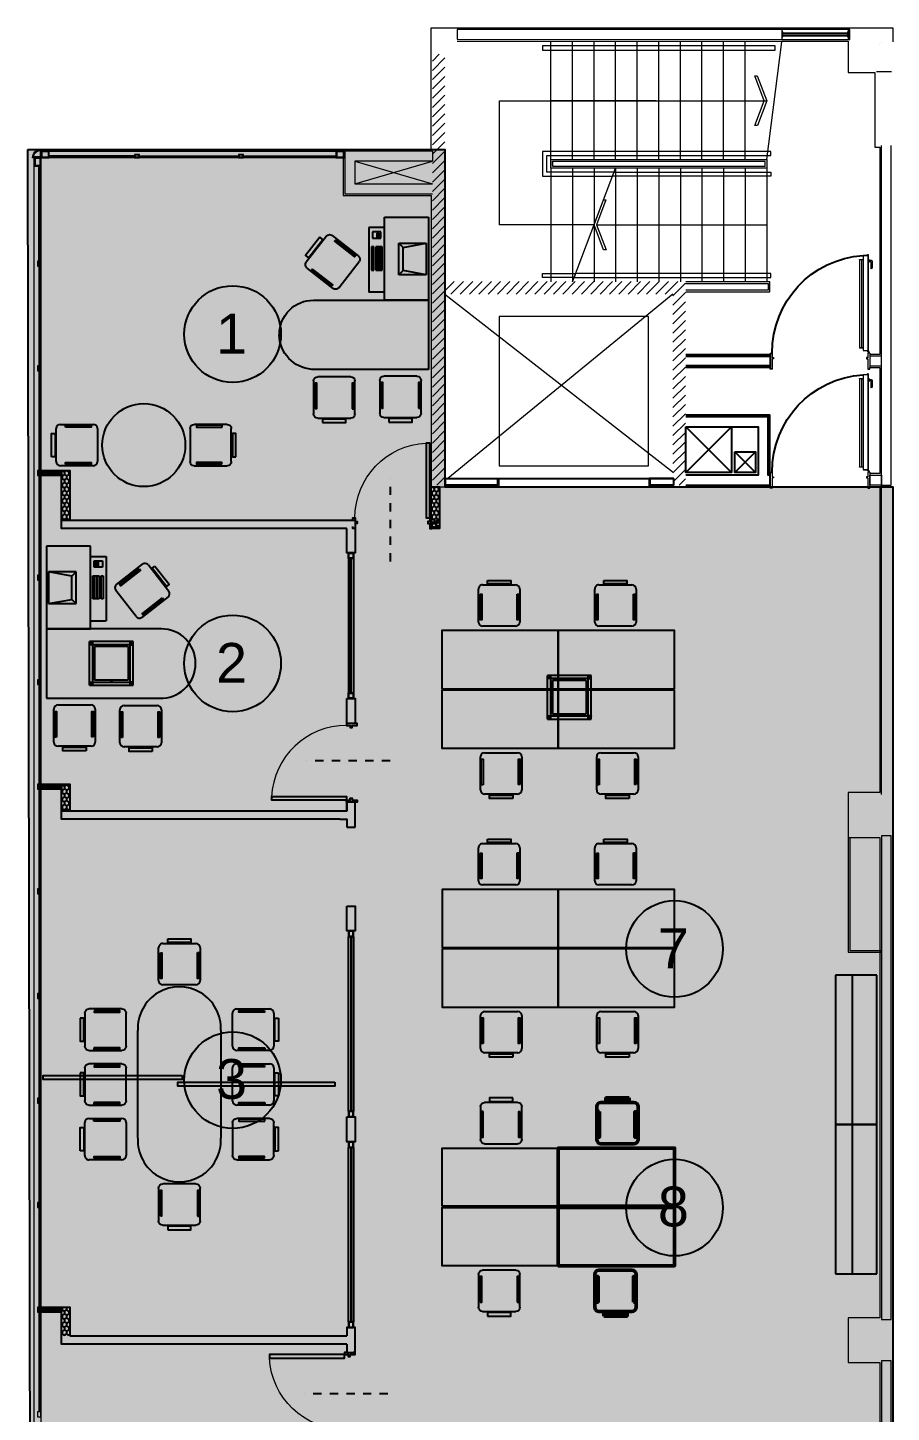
# Model space of a CAD drawing. Header units: millimetres. Extents: x 14 to 290, y 66 to 213.
# Drawn here: x 170.68 to 181.08, y 192.63 to 209.31 of the extents above; entities that cross this region are included whole.
import ezdxf

# ---------------------------------------------------------------- set-up
doc = ezdxf.new("R2010")
doc.units = ezdxf.units.MM
doc.linetypes.add('PIR13A-P-XREF-01-Apoyo$0$DASHDOT2', pattern=[12.7, 6.35, -3.175, 0, -3.175])
doc.layers.add('CARPINTERIA', color=252, linetype='Continuous')
doc.layers.add('IRI-OCASA-Layout R 9$0$OCA_Mobiliario', color=252, linetype='Continuous')
for name, color, linetype, lineweight in [('Durlock', 252, 'Continuous', 50), ('OCASA_TODAS_r08$0$CARP-BARRIDO', 252, 'Continuous', 15), ('OCASA_TODAS_r08$0$CARP-HERRAJES', 252, 'Continuous', 15), ('OCASA_TODAS_r08$0$CARP-HOJA', 252, 'Continuous', 20), ('OCASA_TODAS_r08$0$CARP-MARCO', 252, 'Continuous', 20), ('OCASA_TODAS_r08$0$CARPINTERIA', 252, 'Continuous', 15), ('OCASA_TODAS_r08$0$ESCALERA', 252, 'Continuous', 20), ('OCASA_TODAS_r08$0$HACH MURO', 252, 'Continuous', 15), ('OCASA_TODAS_r08$0$MURO BLOQUE CEMENTO 18', 252, 'Continuous', 20), ('OCASA_TODAS_r08$0$MURO CERAMICO DE 12', 252, 'Continuous', 20), ('OCASA_TODAS_r08$0$MURO CERAMICO DE 8', 252, 'Continuous', 20), ('OCASA_TODAS_r08$0$MURO LADRILLO COMUN', 252, 'Continuous', 20), ('OCASA_TODAS_r08$0$PASES ASCENSORES', 252, 'Continuous', 15), ('OCASA_TODAS_r08$0$REVOQUES', 251, 'Continuous', 15), ('OCASA_TODAS_r08$0$VENTANAS', 251, 'Continuous', 15), ('PIR13A-P-XREF-01-Apoyo$0$10-EJES-CARP', 251, 'PIR13A-P-XREF-01-Apoyo$0$DASHDOT2', 25), ('PIR13A-P-XREF-01-Apoyo$0$20-CARPINTERIAS BATIENTE', 251, 'Continuous', 9)]:
    doc.layers.add(name, color=color, linetype=linetype, lineweight=lineweight)
doc.styles.add('IRI-OCASA-Layout R 9$0$Standard', font='arial.ttf')

# ---------------------------------------------------------------- blocks, each defined once
blk = doc.blocks.new('OCASA_TODAS_r08$0$fach planta 1 diaz velez')
at = {"layer": 'OCASA_TODAS_r08$0$CARPINTERIA', "ltscale": 5}
for p, q in [((-105.413239, -827.999644, 0.002111), (-106.440619, -827.999644, 0.002111)), ((-105.413239, -828.002144, 0.002111), (-106.440619, -828.002144, 0.002111)), ((-105.413239, -828.004644, 0.002111), (-106.440619, -828.004644, 0.002111)), ((-105.413239, -828.007144, 0.002111), (-106.440619, -828.007144, 0.002111)), ((-105.413239, -828.009644, 0.002111), (-106.440619, -828.009644, 0.002111)), ((-105.353239, -827.999644, 0.002111), (-104.161973, -827.999644, 0.002111)), ((-105.353239, -828.002144, 0.002111), (-104.161973, -828.002144, 0.002111)), ((-105.353239, -828.004644, 0.002111), (-104.161973, -828.004644, 0.002111)), ((-105.353239, -828.007144, 0.002111), (-104.161973, -828.007144, 0.002111)), ((-105.353239, -828.009644, 0.002111), (-104.161973, -828.009644, 0.002111)), ((-104.101973, -827.999644, 0.002111), (-102.987885, -827.999644, 0.002949)), ((-104.101973, -828.002144, 0.002111), (-102.987885, -828.002144, 0.002949)), ((-104.101973, -828.004644, 0.002111), (-102.987885, -828.004644, 0.002949)), ((-104.101973, -828.007144, 0.002111), (-102.987885, -828.007144, 0.002949)), ((-104.101973, -828.009644, 0.002111), (-102.987885, -828.009644, 0.002949))]:
    blk.add_line(p, q, dxfattribs=at)
for points, elevation in [([(-106.540603, -827.943271), (-102.888028, -827.943271), (-102.888028, -828.023271), (-106.540619, -828.023271)], 0.002111), ([(-106.540619, -827.943271), (-106.540619, -828.023271), (-106.440619, -828.023271), (-106.440619, -827.943271)], 0.000846), ([(-106.530619, -827.953271), (-106.530619, -828.013271), (-106.450619, -828.013271), (-106.450619, -827.953271)], 0.000846), ([(-105.353239, -827.983271), (-105.413239, -827.983271), (-105.413239, -828.023271), (-105.353239, -828.023271)], 0.002111), ([(-105.363239, -827.993271), (-105.403239, -827.993271), (-105.403239, -828.013271), (-105.363239, -828.013271)], 0.002111), ([(-104.101973, -827.983271), (-104.161973, -827.983271), (-104.161973, -828.023271), (-104.101973, -828.023271)], 0.002111), ([(-104.111973, -827.993271), (-104.151973, -827.993271), (-104.151973, -828.013271), (-104.111973, -828.013271)], 0.002111), ([(-102.988028, -827.943271), (-102.988028, -828.023271), (-102.888028, -828.023271), (-102.888028, -827.943271)], 0.000017), ([(-102.978028, -827.953271), (-102.978028, -828.013271), (-102.898028, -828.013271), (-102.898028, -827.953271)], 0.000017)]:
    blk.add_lwpolyline(points, close=True, dxfattribs=dict(at, elevation=elevation))
blk = doc.blocks.new('OCASA_TODAS_r08$0$car facha iriarte planta 1')
at = {"layer": 'OCASA_TODAS_r08$0$CARPINTERIA', "ltscale": 5}
for p, q in [((-106.56423, -829.270296, -1.171307), (-106.56423, -828.123271, -1.171307)), ((-106.56173, -829.270296, -1.171307), (-106.56173, -828.123271, -1.171307)), ((-106.55923, -829.270296, -1.171307), (-106.55923, -828.123271, -1.171307)), ((-106.55673, -829.270296, -1.171307), (-106.55673, -828.123271, -1.171307)), ((-106.55423, -829.270296, -1.171307), (-106.55423, -828.123271, -1.171307)), ((-106.56423, -829.330296, -1.171307), (-106.56423, -830.530496, -1.171307)), ((-106.56173, -829.330296, -1.171307), (-106.56173, -830.530496, -1.171307)), ((-106.55923, -829.330296, -1.171307), (-106.55923, -830.530496, -1.171307)), ((-106.55673, -829.330296, -1.171307), (-106.55673, -830.530496, -1.171307)), ((-106.55423, -829.330296, -1.171307), (-106.55423, -830.530496, -1.171307)), ((-106.56423, -830.590496, -1.171307), (-106.56423, -831.790696, -1.171307)), ((-106.56173, -830.590496, -1.171307), (-106.56173, -831.790696, -1.171307)), ((-106.55923, -830.590496, -1.171307), (-106.55923, -831.790696, -1.171307)), ((-106.55673, -830.590496, -1.171307), (-106.55673, -831.790696, -1.171307)), ((-106.55423, -830.590496, -1.171307), (-106.55423, -831.790696, -1.171307)), ((-106.56423, -831.850696, -1.198231), (-106.56423, -833.050896, -1.198231)), ((-106.56173, -831.850696, -1.198231), (-106.56173, -833.050896, -1.198231)), ((-106.55923, -831.850696, -1.198231), (-106.55923, -833.050896, -1.198231)), ((-106.55673, -831.850696, -1.198231), (-106.55673, -833.050896, -1.198231)), ((-106.55423, -831.850696, -1.198231), (-106.55423, -833.050896, -1.198231)), ((-106.56423, -833.110896, -1.198231), (-106.56423, -834.311096, -1.198231)), ((-106.56173, -833.110896, -1.198231), (-106.56173, -834.311096, -1.198231)), ((-106.55923, -833.110896, -1.198231), (-106.55923, -834.311096, -1.198231)), ((-106.55673, -833.110896, -1.198231), (-106.55673, -834.311096, -1.198231)), ((-106.55423, -833.110896, -1.198231), (-106.55423, -834.311096, -1.198231)), ((-106.56423, -834.371096, -1.171307), (-106.56423, -835.571296, -1.171307)), ((-106.56173, -834.371096, -1.171307), (-106.56173, -835.571296, -1.171307)), ((-106.55923, -834.371096, -1.171307), (-106.55923, -835.571296, -1.171307)), ((-106.55673, -834.371096, -1.171307), (-106.55673, -835.571296, -1.171307)), ((-106.55423, -834.371096, -1.171307), (-106.55423, -835.571296, -1.171307)), ((-106.56423, -835.631296, -1.171307), (-106.56423, -836.831496, -1.171307)), ((-106.56173, -835.631296, -1.171307), (-106.56173, -836.831496, -1.171307)), ((-106.55923, -835.631296, -1.171307), (-106.55923, -836.831496, -1.171307)), ((-106.55673, -835.631296, -1.171307), (-106.55673, -836.831496, -1.171307)), ((-106.55423, -835.631296, -1.171307), (-106.55423, -836.831496, -1.171307)), ((-106.56423, -836.891496, -1.171307), (-106.56423, -838.091696, -1.171307)), ((-106.56173, -836.891496, -1.171307), (-106.56173, -838.091696, -1.171307)), ((-106.55923, -836.891496, -1.171307), (-106.55923, -838.091696, -1.171307)), ((-106.55673, -836.891496, -1.171307), (-106.55673, -838.091696, -1.171307)), ((-106.55423, -836.891496, -1.171307), (-106.55423, -838.091696, -1.171307)), ((-106.56423, -838.151696, -1.171307), (-106.56423, -839.351896, -1.171307)), ((-106.56173, -838.151696, -1.171307), (-106.56173, -839.351896, -1.171307)), ((-106.55923, -838.151696, -1.171307), (-106.55923, -839.351896, -1.171307)), ((-106.55673, -838.151696, -1.171307), (-106.55673, -839.351896, -1.171307)), ((-106.55423, -838.151696, -1.171307), (-106.55423, -839.351896, -1.171307)), ((-106.56423, -839.411896, -1.198231), (-106.56423, -840.612096, -1.198231)), ((-106.56173, -839.411896, -1.198231), (-106.56173, -840.612096, -1.198231)), ((-106.55923, -839.411896, -1.198231), (-106.55923, -840.612096, -1.198231)), ((-106.55673, -839.411896, -1.198231), (-106.55673, -840.612096, -1.198231)), ((-106.55423, -839.411896, -1.198231), (-106.55423, -840.612096, -1.198231)), ((-106.56423, -840.672096, -1.198231), (-106.56423, -841.872296, -1.198231)), ((-106.56173, -840.672096, -1.198231), (-106.56173, -841.872296, -1.198231)), ((-106.55923, -840.672096, -1.198231), (-106.55923, -841.872296, -1.198231)), ((-106.55673, -840.672096, -1.198231), (-106.55673, -841.872296, -1.198231)), ((-106.55423, -840.672096, -1.198231), (-106.55423, -841.872296, -1.198231)), ((-106.56423, -841.932296, -1.198231), (-106.56423, -843.132496, -1.198231)), ((-106.56173, -841.932296, -1.198231), (-106.56173, -843.132496, -1.198231)), ((-106.55923, -841.932296, -1.198231), (-106.55923, -843.132496, -1.198231)), ((-106.55673, -841.932296, -1.198231), (-106.55673, -843.132496, -1.198231)), ((-106.55423, -841.932296, -1.198231), (-106.55423, -843.132496, -1.198231))]:
    blk.add_line(p, q, dxfattribs=at)
at = {"layer": 'OCASA_TODAS_r08$0$CARPINTERIA', "ltscale": 5, "elevation": 0.002111}
for points in [[(-106.540603, -828.023271), (-106.640603, -828.023271), (-106.640603, -828.023271, -0.414214), (-106.540603, -827.923271), (-106.540603, -827.923271)], [(-106.550603, -828.013271), (-106.630046, -828.013271, -0.350397), (-106.550603, -827.933828)]]:
    blk.add_lwpolyline(points, format="xyb", close=True, dxfattribs=at)
at = {"layer": 'OCASA_TODAS_r08$0$CARPINTERIA', "ltscale": 5}
for points, elevation in [([(-106.620619, -828.123271), (-106.540619, -828.123271), (-106.540619, -828.023271), (-106.620619, -828.023271)], 0.000846), ([(-106.540619, -888.449626), (-106.620619, -888.449626), (-106.620619, -828.023271), (-106.540619, -828.023271)], 0.000029), ([(-106.610619, -828.113271), (-106.550619, -828.113271), (-106.550619, -828.033271), (-106.610619, -828.033271)], 0.000846), ([(-106.580603, -829.270296), (-106.580603, -829.330296), (-106.540603, -829.330296), (-106.540603, -829.270296)], -1.171307), ([(-106.570603, -829.280296), (-106.570603, -829.320296), (-106.550603, -829.320296), (-106.550603, -829.280296)], -1.171307), ([(-106.580603, -830.530496), (-106.580603, -830.590496), (-106.540603, -830.590496), (-106.540603, -830.530496)], -2.344725), ([(-106.570603, -830.540496), (-106.570603, -830.580496), (-106.550603, -830.580496), (-106.550603, -830.540496)], -2.344725), ([(-106.580603, -831.790696), (-106.580603, -831.850696), (-106.540603, -831.850696), (-106.540603, -831.790696)], -2.344725), ([(-106.570603, -831.800696), (-106.570603, -831.840696), (-106.550603, -831.840696), (-106.550603, -831.800696)], -2.344725), ([(-106.580603, -833.050896), (-106.580603, -833.110896), (-106.540603, -833.110896), (-106.540603, -833.050896)], -2.371649), ([(-106.570603, -833.060896), (-106.570603, -833.100896), (-106.550603, -833.100896), (-106.550603, -833.060896)], -2.371649), ([(-106.580603, -834.311096), (-106.580603, -834.371096), (-106.540603, -834.371096), (-106.540603, -834.311096)], -2.371649), ([(-106.570603, -834.321096), (-106.570603, -834.361096), (-106.550603, -834.361096), (-106.550603, -834.321096)], -2.371649), ([(-106.580603, -835.571296), (-106.580603, -835.631296), (-106.540603, -835.631296), (-106.540603, -835.571296)], -2.344725), ([(-106.570603, -835.581296), (-106.570603, -835.621296), (-106.550603, -835.621296), (-106.550603, -835.581296)], -2.344725), ([(-106.580603, -836.831496), (-106.580603, -836.891496), (-106.540603, -836.891496), (-106.540603, -836.831496)], -2.344725), ([(-106.570603, -836.841496), (-106.570603, -836.881496), (-106.550603, -836.881496), (-106.550603, -836.841496)], -2.344725), ([(-106.580603, -838.091696), (-106.580603, -838.151696), (-106.540603, -838.151696), (-106.540603, -838.091696)], -2.344725), ([(-106.570603, -838.101696), (-106.570603, -838.141696), (-106.550603, -838.141696), (-106.550603, -838.101696)], -2.344725), ([(-106.580603, -839.351896), (-106.580603, -839.411896), (-106.540603, -839.411896), (-106.540603, -839.351896)], -2.344725), ([(-106.570603, -839.361896), (-106.570603, -839.401896), (-106.550603, -839.401896), (-106.550603, -839.361896)], -2.344725), ([(-106.580603, -840.612096), (-106.580603, -840.672096), (-106.540603, -840.672096), (-106.540603, -840.612096)], -2.371649), ([(-106.570603, -840.622096), (-106.570603, -840.662096), (-106.550603, -840.662096), (-106.550603, -840.622096)], -2.371649), ([(-106.580603, -841.872296), (-106.580603, -841.932296), (-106.540603, -841.932296), (-106.540603, -841.872296)], -2.371649), ([(-106.570603, -841.882296), (-106.570603, -841.922296), (-106.550603, -841.922296), (-106.550603, -841.882296)], -2.371649), ([(-106.580603, -843.132496), (-106.580603, -843.192496), (-106.540603, -843.192496), (-106.540603, -843.132496)], -2.371649)]:
    blk.add_lwpolyline(points, close=True, dxfattribs=dict(at, elevation=elevation))
blk = doc.blocks.new('OCASA_TODAS_r08$0$SE 16')
at = {"layer": 'OCASA_TODAS_r08$0$CARP-BARRIDO', "lineweight": -3}
blk.add_arc((-36.41539, -19.636195), 1.16501, 179.476971, 266.48031, dxfattribs=at)
at = {"layer": 'OCASA_TODAS_r08$0$CARP-HERRAJES'}
for p, q in [((-36.486912, -19.685538), (-36.527067, -19.685538)), ((-36.527067, -19.690098), (-36.486912, -19.690098)), ((-36.525375, -19.690098), (-36.525375, -20.748793)), ((-36.505688, -20.748793), (-36.505688, -19.690098)), ((-36.391912, -20.723073), (-36.391912, -20.643073)), ((-36.388912, -20.640073), (-36.387912, -20.640073)), ((-36.377912, -20.732073), (-36.377912, -20.650073)), ((-36.486912, -20.748793), (-36.527067, -20.748793)), ((-36.527067, -20.753354), (-36.486912, -20.753354)), ((-36.417912, -20.717998), (-36.426912, -20.717998)), ((-36.426912, -20.752998), (-36.417912, -20.752998)), ((-36.414912, -20.749998), (-36.414912, -20.720998)), ((-36.414912, -20.728073), (-36.396912, -20.728073)), ((-36.414912, -20.742073), (-36.387912, -20.742073))]:
    blk.add_line(p, q, dxfattribs=at)
for centre, radius, start, end in [((-36.527067, -19.687818), 0.00228, 90, 270), ((-36.388912, -20.643073), 0.003, 90, 180), ((-36.387912, -20.650073), 0.01, 0, 90), ((-36.527067, -20.751073), 0.00228, 90, 270), ((-36.417912, -20.720998), 0.003, 0, 90), ((-36.417912, -20.749998), 0.003, 270, 0), ((-36.396912, -20.723073), 0.005, 270, 0), ((-36.387912, -20.732073), 0.01, 270, 0)]:
    blk.add_arc(centre, radius, start, end, dxfattribs=at)
at = {"layer": 'OCASA_TODAS_r08$0$CARP-HOJA'}
for p, q in [((-36.486912, -20.799008), (-36.486912, -19.654008)), ((-36.486912, -19.654008), (-36.431912, -19.654008)), ((-36.485712, -19.812314), (-36.485712, -19.655208)), ((-36.485712, -19.655208), (-36.430712, -19.655208)), ((-36.431912, -19.654008), (-36.431912, -19.641508)), ((-36.430712, -19.641508), (-36.430712, -19.655208)), ((-36.428112, -19.797314), (-36.428112, -19.641508)), ((-36.426912, -20.811508), (-36.426912, -19.641508)), ((-36.485712, -20.797808), (-36.485712, -19.812314)), ((-36.428112, -20.811508), (-36.428112, -19.797314)), ((-36.431912, -20.799008), (-36.486912, -20.799008)), ((-36.430712, -20.797808), (-36.485712, -20.797808)), ((-36.431912, -20.799008), (-36.431912, -20.811508)), ((-36.430712, -20.797808), (-36.430712, -20.811508))]:
    blk.add_line(p, q, dxfattribs=at)
for centre, radius, start, end in [((-36.429412, -19.641508), 0.0025, 0, 180), ((-36.429412, -19.641508), 0.0013, 0, 180), ((-36.429412, -20.811508), 0.0025, 180, 0), ((-36.429412, -20.811508), 0.0013, 180, 0)]:
    blk.add_arc(centre, radius, start, end, dxfattribs=at)
at = {"layer": 'OCASA_TODAS_r08$0$CARP-MARCO'}
for p, q in [((-37.580351, -19.43236), (-37.605351, -19.43236)), ((-37.605351, -19.43236), (-37.605351, -19.44736)), ((-37.605351, -19.43236), (-37.605351, -19.44896)), ((-37.603751, -19.44896), (-37.605351, -19.44896)), ((-37.581951, -19.43396), (-37.603751, -19.43396)), ((-37.603751, -19.43396), (-37.603751, -19.44736)), ((-37.603751, -19.43396), (-37.603751, -19.44896)), ((-37.581951, -19.55716), (-37.581951, -19.43396)), ((-37.580351, -19.55556), (-37.580351, -19.43236)), ((-36.430351, -19.55556), (-36.430351, -19.43236)), ((-36.430351, -19.43236), (-36.405351, -19.43236)), ((-36.428751, -19.55716), (-36.428751, -19.43396)), ((-36.428751, -19.43396), (-36.406951, -19.43396)), ((-36.406951, -19.43396), (-36.406951, -19.44736)), ((-36.406951, -19.43396), (-36.406951, -19.44896)), ((-36.406951, -19.44896), (-36.405351, -19.44896)), ((-36.405351, -19.43236), (-36.405351, -19.44736)), ((-36.405351, -19.43236), (-36.405351, -19.44896)), ((-37.605351, -19.62556), (-37.605351, -19.60896)), ((-37.603751, -19.60896), (-37.605351, -19.60896)), ((-37.605351, -19.62556), (-37.605351, -19.61056)), ((-37.605351, -19.62556), (-37.580351, -19.62556)), ((-37.603751, -19.62396), (-37.603751, -19.60896)), ((-37.603751, -19.62396), (-37.603751, -19.61056)), ((-37.603751, -19.62396), (-37.581951, -19.62396)), ((-37.566951, -19.55716), (-37.581951, -19.55716)), ((-37.581951, -19.62396), (-37.581951, -19.56896)), ((-37.581951, -19.56896), (-37.566951, -19.56896)), ((-37.565351, -19.55556), (-37.580351, -19.55556)), ((-37.580351, -19.62556), (-37.580351, -19.57056)), ((-37.580351, -19.57056), (-37.565351, -19.57056)), ((-37.566951, -19.56896), (-37.566951, -19.55716)), ((-37.565351, -19.57056), (-37.565351, -19.55556)), ((-36.445351, -19.57056), (-36.445351, -19.55556)), ((-36.445351, -19.55556), (-36.430351, -19.55556)), ((-36.430351, -19.57056), (-36.445351, -19.57056)), ((-36.443751, -19.56896), (-36.443751, -19.55716)), ((-36.443751, -19.55716), (-36.428751, -19.55716)), ((-36.428751, -19.56896), (-36.443751, -19.56896)), ((-36.430351, -19.62556), (-36.430351, -19.57056)), ((-36.405351, -19.62556), (-36.430351, -19.62556)), ((-36.428751, -19.62396), (-36.428751, -19.56896)), ((-36.406951, -19.62396), (-36.428751, -19.62396)), ((-36.417071, -19.643831), (-36.426912, -19.652463)), ((-36.420656, -19.644065), (-36.426912, -19.649632)), ((-36.415351, -19.632235), (-36.415351, -19.62556)), ((-36.415351, -19.633663), (-36.415351, -19.62556)), ((-36.413351, -19.637069), (-36.413351, -19.62556)), ((-36.406951, -19.62396), (-36.406951, -19.60896)), ((-36.406951, -19.60896), (-36.405351, -19.60896)), ((-36.406951, -19.62396), (-36.406951, -19.61056)), ((-36.405351, -19.62556), (-36.405351, -19.60896)), ((-36.405351, -19.62556), (-36.405351, -19.61056))]:
    blk.add_line(p, q, dxfattribs=at)
blk.add_circle((-36.419237, -19.638235), 0.006, dxfattribs=at)
blk = doc.blocks.new('IRI-OCASA-Layout R 9$1$OCA_SILLA')
at = {"linetype": 'Continuous'}
for p, q in [((0.0549, 0.05), (0.0549, 0.4483)), ((0.1049, 0.4983), (0.5023, 0.4983)), ((0.5523, 0.4483), (0.5523, 0.05)), ((0.5023, 0), (0.1049, 0))]:
    blk.add_line(p, q, dxfattribs=at)
for points in [[(0, 0.1087), (0, 0.3889), (0.0427, 0.3889), (0.0427, 0.1087)], [(0.1654, 0.4663), (0.1654, 0.4876), (0.4749, 0.4876), (0.4749, 0.4663)], [(0.1681, 0.0207), (0.1681, 0.0394), (0.4749, 0.0394), (0.4749, 0.0207)]]:
    blk.add_lwpolyline(points, close=True, dxfattribs=at)
for centre, start, end in [((0.1049, 0.4483), 90, 180), ((0.5023, 0.4483), 0, 90), ((0.1049, 0.05), 180, 270), ((0.5023, 0.05), 270, 0)]:
    blk.add_arc(centre, 0.05, start, end, dxfattribs=at)
blk = doc.blocks.new('IRI-OCASA-Layout R 9$0$OCA_mesa reunion')
for p, q in [((338.734055, 231.62692), (338.734055, 232.92692)), ((339.734055, 232.92692), (339.734055, 231.62692))]:
    blk.add_line(p, q)
for centre, start, end in [((339.234055, 232.951313), 357.206915, 182.793085), ((339.234055, 231.602526), 177.206915, 2.793085)]:
    blk.add_arc(centre, 0.500595, start, end)
at = {"xscale": -1}
for p, rotation in [((339.483205, 234.02922), 90), ((338.040849, 233.185229), 180)]:
    blk.add_blockref('IRI-OCASA-Layout R 9$1$OCA_SILLA', p, dxfattribs=dict(at, rotation=rotation))
for p, rotation in [((340.42726, 233.185229), 180), ((339.483205, 230.52462), 90)]:
    blk.add_blockref('IRI-OCASA-Layout R 9$1$OCA_SILLA', p, dxfattribs=dict(rotation=rotation))
for p in [(338.040849, 232.02777), (338.040849, 231.368611)]:
    blk.add_blockref('IRI-OCASA-Layout R 9$1$OCA_SILLA', p)
for p in [(340.42726, 232.02777), (340.42726, 231.368611)]:
    blk.add_blockref('IRI-OCASA-Layout R 9$1$OCA_SILLA', p, dxfattribs=at)
blk = doc.blocks.new('IRI-OCASA-Layout R 9$0$OCA_biblioteca')
for p, q in [((0.5, 1.8), (0, 1.8)), ((0, 1.8), (0, 0)), ((0.2, 1.8), (0.2, 0)), ((0.5, 0), (0.5, 1.8)), ((0, 0), (0.5, 0))]:
    blk.add_line(p, q)
blk = doc.blocks.new('IRI-OCASA-Layout R 9$0$OCA_puesto gerente')
at = {"color": 253}
for p, q in [((0, 2.4735), (0, 1.4745)), ((0.5292, 2.4735), (0, 2.4735)), ((0.5292, 1.4745), (0.5292, 2.4735)), ((0.5292, 2.34927), (0.719485, 2.34927)), ((0.719485, 2.34927), (0.719485, 1.572094)), ((0.572581, 2.220396), (0.572581, 2.296596)), ((0.572581, 2.296596), (0.674181, 2.296596)), ((0.674181, 2.220396), (0.572581, 2.220396)), ((0.597981, 2.233096), (0.597981, 2.283896)), ((0.597981, 2.283896), (0.623381, 2.283896)), ((0.597981, 2.258496), (0.623381, 2.258496)), ((0.623381, 2.233096), (0.597981, 2.233096)), ((0.623381, 2.283896), (0.623381, 2.233096)), ((0.674181, 2.296596), (0.674181, 2.220396)), ((0.843753, 2.009432), (1.156759, 2.254286)), ((1.226948, 2.245711), (1.472357, 1.931996)), ((0.026144, 2.161848), (0.026144, 1.780848)), ((0.305545, 2.111048), (0.026144, 2.161848)), ((0.356345, 2.161848), (0.026144, 2.161848)), ((0.356345, 2.161848), (0.305545, 2.111048)), ((0.305545, 1.831648), (0.305545, 2.111048)), ((0.356345, 1.780848), (0.356345, 2.161848)), ((0.55734, 2.116405), (0.63354, 2.116405)), ((0.55734, 1.837005), (0.55734, 2.116405)), ((0.58274, 1.837005), (0.58274, 2.116405)), ((0.60814, 2.116405), (0.60814, 1.837005)), ((0.63354, 2.116405), (0.63354, 1.837005)), ((0.65894, 2.116405), (0.68434, 2.116405)), ((0.65894, 1.837005), (0.65894, 2.116405)), ((0.68434, 2.116405), (0.68434, 1.837005)), ((0.63354, 1.837005), (0.55734, 1.837005)), ((0.68434, 1.837005), (0.65894, 1.837005)), ((1.080587, 1.625528), (0.835178, 1.939243)), ((1.463782, 1.861807), (1.150775, 1.616953)), ((0.026144, 1.780848), (0.305545, 1.831648)), ((0.026144, 1.780848), (0.356345, 1.780848)), ((0.305545, 1.831648), (0.356345, 1.780848)), ((0.5292, 1.572094), (0.719485, 1.572094)), ((0, 1.4745), (0.5292, 1.4745)), ((1.3836, 1.4745), (0, 1.4745)), ((0, 1.4745), (0, 0.6411)), ((1.7952, 1.059702), (1.7952, 1.063102)), ((0, 0.6411), (1.404391, 0.6411)), ((0.08873, 0.111689), (0.08873, 0.509089)), ((0.13873, 0.559089), (0.53703, 0.559089)), ((0.58703, 0.509089), (0.58703, 0.111689)), ((0.884856, 0.1049), (0.884856, 0.5023)), ((0.934856, 0.5523), (1.333156, 0.5523)), ((1.383156, 0.5023), (1.383156, 0.1049)), ((0.53703, 0.061689), (0.13873, 0.061689)), ((1.333156, 0.0549), (0.934856, 0.0549))]:
    blk.add_line(p, q, dxfattribs=at)
for points in [[(1.119735, 2.199042), (1.131257, 2.184313), (0.88961, 1.995281), (0.878088, 2.01001)], [(1.306357, 2.233303), (1.478999, 2.012608), (1.445367, 1.986298), (1.272725, 2.206994)], [(1.396414, 1.849735), (1.409537, 1.832958), (1.165764, 1.642263), (1.15264, 1.659039)], [(0.12073, 0.172189), (0.09943, 0.172189), (0.09943, 0.481689), (0.12073, 0.481689)], [(0.56633, 0.174889), (0.54763, 0.174889), (0.54763, 0.481689), (0.56633, 0.481689)], [(0.916856, 0.1654), (0.895556, 0.1654), (0.895556, 0.4749), (0.916856, 0.4749)], [(1.362456, 0.1681), (1.343756, 0.1681), (1.343756, 0.4749), (1.362456, 0.4749)], [(0.47833, 0.006789), (0.19813, 0.006789), (0.19813, 0.049489), (0.47833, 0.049489)], [(1.274456, 0), (0.994256, 0), (0.994256, 0.0427), (1.274456, 0.0427)]]:
    blk.add_lwpolyline(points, close=True, dxfattribs=at)
for centre, radius, start, end in [((1.187566, 2.214904), 0.05, 38.034833, 128.034833), ((0.87456, 1.97005), 0.05, 128.034833, 218.034833), ((1.432975, 1.901189), 0.05, 308.034833, 38.034833), ((1.119968, 1.656335), 0.05, 218.034833, 308.034833), ((1.386346, 1.065648), 0.408861, 359.643216, 90.384836), ((1.374057, 1.062211), 0.422202, 274.120115, 359.595756), ((0.13873, 0.509089), 0.05, 90, 180), ((0.53703, 0.509089), 0.05, 0, 90), ((0.934856, 0.5023), 0.05, 90, 180), ((1.333156, 0.5023), 0.05, 0, 90), ((0.13873, 0.111689), 0.05, 180, 270), ((0.53703, 0.111689), 0.05, 270, 0), ((0.934856, 0.1049), 0.05, 180, 270), ((1.333156, 0.1049), 0.05, 270, 0)]:
    blk.add_arc(centre, radius, start, end, dxfattribs=at)
blk = doc.blocks.new('IRI-OCASA-Layout R 9$0$OCA_SILLA')
at = {"linetype": 'Continuous'}
for p, q in [((0.0549, 0.05), (0.0549, 0.4483)), ((0.1049, 0.4983), (0.5023, 0.4983)), ((0.5523, 0.4483), (0.5523, 0.05)), ((0.5023, 0), (0.1049, 0))]:
    blk.add_line(p, q, dxfattribs=at)
for points in [[(0, 0.1087), (0, 0.3889), (0.0427, 0.3889), (0.0427, 0.1087)], [(0.1654, 0.4663), (0.1654, 0.4876), (0.4749, 0.4876), (0.4749, 0.4663)], [(0.1681, 0.0207), (0.1681, 0.0394), (0.4749, 0.0394), (0.4749, 0.0207)]]:
    blk.add_lwpolyline(points, close=True, dxfattribs=at)
for centre, start, end in [((0.1049, 0.4483), 90, 180), ((0.5023, 0.4483), 0, 90), ((0.1049, 0.05), 180, 270), ((0.5023, 0.05), 270, 0)]:
    blk.add_arc(centre, 0.05, start, end, dxfattribs=at)
blk = doc.blocks.new('IRI-OCASA-Layout R 9$0$OCA_ESCRITORIO')
blk.add_lwpolyline([(0, 1.406141), (0, 0.706141), (1.4, 0.706141), (1.4, 1.406141)], close=True)
at = {"rotation": 90}
blk.add_blockref('IRI-OCASA-Layout R 9$0$OCA_SILLA', (0.961163, 0.100303), dxfattribs=at)
blk = doc.blocks.new('PF_2')
at = {"layer": 'CARPINTERIA'}
for p, q in [((-0.06, 0.07), (-0.06, 2.17, -0.000008)), ((-0.033287, 2.17, -0.000002), (-0.033287, 0.07, 0.000009)), ((-0.030287, 2.17, -0.000002), (-0.030287, 0.07)), ((-0.027287, 2.17, -0.000002), (-0.027287, 0.07, 0.000009)), ((0, 2.17, -0.000008), (0, 0.07, 0.000002))]:
    blk.add_line(p, q, dxfattribs=at)
at = {"layer": 'CARPINTERIA', "color": 1, "elevation": -0.000008}
for points in [[(0, 2.17), (0, 2.24), (-0.06, 2.24), (-0.06, 2.17)], [(-0.005, 2.175), (-0.005, 2.235), (-0.055, 2.235), (-0.055, 2.175)]]:
    blk.add_lwpolyline(points, close=True, dxfattribs=at)
at = {"layer": 'CARPINTERIA', "color": 1}
for points in [[(0, 0), (0, 0.07), (-0.06, 0.07), (-0.06, 0)], [(-0.005, 0.005), (-0.005, 0.065), (-0.055, 0.065), (-0.055, 0.005)]]:
    blk.add_lwpolyline(points, close=True, dxfattribs=at)
blk = doc.blocks.new('PF_1')
at = {"layer": 'CARPINTERIA'}
for p, q in [((-0.06, -0.07, 0.000008), (-0.06, -1.684945)), ((-0.033, -1.684945, 0.000008), (-0.033, -0.07, 0.000008)), ((-0.03, -1.684945), (-0.03, -0.07, 0.000008)), ((-0.027, -1.684945, 0.000008), (-0.027, -0.07, 0.000008)), ((0, -0.07, 0.000008), (0, -1.684945))]:
    blk.add_line(p, q, dxfattribs=at)
at = {"layer": 'CARPINTERIA', "color": 1}
for points in [[(0, 0), (0, -0.07), (-0.06, -0.07), (-0.06, 0)], [(-0.005, -0.005), (-0.005, -0.065), (-0.055, -0.065), (-0.055, -0.005)], [(0, -1.684945), (0, -1.754945), (-0.06, -1.754945), (-0.06, -1.684945)], [(-0.005, -1.689945), (-0.005, -1.749945), (-0.055, -1.749945), (-0.055, -1.689945)]]:
    blk.add_lwpolyline(points, close=True, dxfattribs=at)
blk = doc.blocks.new('*U86')
blk.add_lwpolyline([(25, 10), (25, 910), (70, 910), (70, 10)], close=True)
for points in [[(0, -15), (0, 10), (25, 10), (25, -35), (50, -35), (50, -60), (25, -60), (25, -120), (0, -120), (0, -95)], [(950, -15), (950, 10), (925, 10), (925, -35), (900, -35), (900, -60), (925, -60), (925, -120), (950, -120), (950, -95)]]:
    blk.add_lwpolyline(points)
at = {"layer": 'PIR13A-P-XREF-01-Apoyo$0$10-EJES-CARP', "ltscale": 0.25}
blk.add_line((500, -515), (500, 485), dxfattribs=at)
at = {"layer": 'PIR13A-P-XREF-01-Apoyo$0$20-CARPINTERIAS BATIENTE'}
blk.add_arc((23.7975, 9.5475), 902.5, 0, 87.284973, dxfattribs=at)
blk = doc.blocks.new('*U149')
for p, q in [((0.525, 0.0625), (0, 0.0625)), ((0, -0.4625), (0, 0.0625)), ((0.036, 0.0265), (0, 0.0265)), ((0, 0.025), (0, 0.0265)), ((0.0375, 0.025), (0, 0.025)), ((0.036, 0.0265), (0.036, 0.0625)), ((0.036, 0.0625), (0.0375, 0.0625)), ((0.0375, 0.025), (0.0375, 0.0625)), ((0.4875, 0.025), (0.0375, 0.025)), ((0.4875, 0.025), (0.0375, 0.025)), ((0.0375, -0.425), (0.0375, 0.025)), ((0.465, 0.0025), (0.06, 0.0025)), ((0.06, 0.0025), (0.06, -0.4025)), ((0.465, 0.0025), (0.465, -0.4025)), ((0.489, 0.0625), (0.4875, 0.0625)), ((0.4875, 0.025), (0.4875, 0.0625)), ((0.4875, -0.425), (0.4875, 0.025)), ((0.4875, 0.025), (0.525, 0.025)), ((0.489, 0.0265), (0.489, 0.0625)), ((0.489, 0.0265), (0.525, 0.0265)), ((0.525, -0.4625), (0.525, 0.0625)), ((0.525, 0.025), (0.525, 0.0265)), ((0, -0.425), (0.0375, -0.425)), ((0, -0.425), (0, -0.4265)), ((0, -0.4265), (0.036, -0.4265)), ((0, -0.4625), (0.525, -0.4625)), ((0.036, -0.4625), (0.036, -0.4265)), ((0.036, -0.4625), (0.0375, -0.4625)), ((0.0375, -0.425), (0.4875, -0.425)), ((0.0375, -0.4625), (0.0375, -0.425)), ((0.465, -0.4025), (0.06, -0.4025)), ((0.4875, -0.4625), (0.4875, -0.425)), ((0.525, -0.425), (0.4875, -0.425)), ((0.489, -0.4625), (0.4875, -0.4625)), ((0.489, -0.4625), (0.489, -0.4265)), ((0.525, -0.4265), (0.489, -0.4265)), ((0.525, -0.425), (0.525, -0.4265))]:
    blk.add_line(p, q)
for centre, radius in [((0.01875, 0.04375), 0.00525), ((0.2625, 0.01375), 0.00375), ((0.50625, 0.04375), 0.00525), ((0.04875, -0.2), 0.00375), ((0.47625, -0.2), 0.00375), ((0.01875, -0.44375), 0.00525), ((0.2625, -0.41375), 0.00375), ((0.50625, -0.44375), 0.00525)]:
    blk.add_circle(centre, radius)

msp = doc.modelspace()

# ---------------------------------------------------------------- hatches: boundary and pattern name
h = msp.add_hatch(color=50)
h.dxf.hatch_style = 1
h.paths.add_polyline_path([(170.678, 207.848), (175.701, 207.848), (175.701, 203.783), (181.098, 203.783), (181.098, 169.975), (179.074, 169.975), (179.074, 164.119), (170.756, 164.119)])
h.paths.add_polyline_path([(183.4, 146.101), (186.25, 146.101), (186.25, 147.109), (183.4, 147.109)])
h.paths.add_polyline_path([(180.577, 153.84), (184.677, 153.84), (184.677, 157.136), (180.577, 157.136)])
at = {"layer": 'IRI-OCASA-Layout R 9$0$OCA_Mobiliario'}
h = msp.add_hatch(dxfattribs=at)
h.set_pattern_fill('HONEY', color=256, scale=0.01, angle=270)
h.set_pattern_definition([(270, (41.061818, 197.770254), (0.0274963065, -0.047625), [0.03175, -0.0635]), (30, (41.061818, 197.770254), (0.0274963066, 0.047625), [0.03175, -0.0635]), (330, (41.061818, 197.770254), (0.054992613, -1e-10), [-0.0635, 0.03175])])
h.paths.add_polyline_path([(171.086, 203.979), (171.186, 203.979), (171.186, 203.379), (171.086, 203.379)])
h = msp.add_hatch(dxfattribs=at)
h.set_pattern_fill('HONEY', color=256, scale=0.01, angle=270)
h.set_pattern_definition([(270, (45.513678, 197.864994), (0.0274963065, -0.047625), [0.03175, -0.0635]), (30, (45.513678, 197.864994), (0.0274963066, 0.047625), [0.03175, -0.0635]), (330, (45.513678, 197.864994), (0.054992613, -1e-10), [-0.0635, 0.03175])])
h.paths.add_polyline_path([(175.538, 203.783), (175.638, 203.783), (175.638, 203.279), (175.538, 203.279)])
h = msp.add_hatch(dxfattribs=at)
h.set_pattern_fill('HONEY', color=256, scale=0.01)
h.set_pattern_definition([(0, (179.828714, 73.25407), (0.047625, 0.0274963065), [0.03175, -0.0635]), (120, (179.828714, 73.25407), (-0.047625, 0.0274963066), [0.03175, -0.0635]), (60, (179.828714, 73.25407), (1e-10, 0.054992613), [-0.0635, 0.03175])])
h.paths.add_polyline_path([(171.086, 203.279), (171.086, 203.379), (174.621, 203.379), (174.621, 203.279)])
h = msp.add_hatch(dxfattribs=at)
h.set_pattern_fill('HONEY', color=256, scale=0.01)
h.set_pattern_definition([(0, (183.986616, 73.25407), (0.047625, 0.0274963065), [0.03175, -0.0635]), (120, (183.986616, 73.25407), (-0.047625, 0.0274963066), [0.03175, -0.0635]), (60, (183.986616, 73.25407), (1e-10, 0.054992613), [-0.0635, 0.03175])])
h.paths.add_polyline_path([(175.538, 203.279), (175.538, 203.379), (175.638, 203.379), (175.638, 203.279)])
h = msp.add_hatch(dxfattribs=at)
h.set_pattern_fill('HONEY', color=256, scale=0.01, angle=270)
h.set_pattern_definition([(270, (41.061818, 194.270254), (0.0274963065, -0.047625), [0.03175, -0.0635]), (30, (41.061818, 194.270254), (0.0274963066, 0.047625), [0.03175, -0.0635]), (330, (41.061818, 194.270254), (0.054992613, -1e-10), [-0.0635, 0.03175])])
h.paths.add_polyline_path([(171.086, 200.198), (171.186, 200.198), (171.186, 199.879), (171.086, 199.879)])
h = msp.add_hatch(dxfattribs=at)
h.set_pattern_fill('HONEY', color=256, scale=0.01)
h.set_pattern_definition([(0, (179.828714, 69.75407), (0.047625, 0.0274963065), [0.03175, -0.0635]), (120, (179.828714, 69.75407), (-0.047625, 0.0274963066), [0.03175, -0.0635]), (60, (179.828714, 69.75407), (1e-10, 0.054992613), [-0.0635, 0.03175])])
h.paths.add_polyline_path([(171.086, 199.779), (171.086, 199.879), (174.436, 199.879), (174.436, 199.779)])
h = msp.add_hatch(dxfattribs=at)
h.set_pattern_fill('HONEY', color=256, scale=0.01, angle=270)
h.set_pattern_definition([(270, (41.061818, 187.943704), (0.0274963065, -0.047625), [0.03175, -0.0635]), (30, (41.061818, 187.943704), (0.0274963066, 0.047625), [0.03175, -0.0635]), (330, (41.061818, 187.943704), (0.054992613, -1e-10), [-0.0635, 0.03175])])
edge = h.paths.add_edge_path()
edge.add_line((171.086, 193.552), (171.086, 193.897))
edge.add_line((171.086, 193.897), (171.186, 193.897))
edge.add_line((171.186, 193.897), (171.186, 193.552))
h = msp.add_hatch(dxfattribs=at)
h.set_pattern_fill('HONEY', color=256, scale=0.01)
h.set_pattern_definition([(0, (179.828714, 63.42752), (0.047625, 0.0274963065), [0.03175, -0.0635]), (120, (179.828714, 63.42752), (-0.047625, 0.0274963066), [0.03175, -0.0635]), (60, (179.828714, 63.42752), (1e-10, 0.054992613), [-0.0635, 0.03175])])
h.paths.add_polyline_path([(171.086, 193.452), (171.086, 193.552), (174.436, 193.552), (174.436, 193.452)])
at = {"layer": 'OCASA_TODAS_r08$0$HACH MURO'}
h = msp.add_hatch(dxfattribs=at)
h.set_pattern_fill('ANSI31', color=256, scale=0.025, style=0)
h.set_pattern_definition([(45, (179.828714, -35.6753), (-0.0561266, 0.0561266), [])])
h.paths.add_polyline_path([(175.701, 208.994), (175.551, 208.994), (175.551, 203.803), (175.708, 203.803), (175.701, 203.883)])
h.paths.add_polyline_path([(178.598, 206.255), (175.701, 206.255), (175.701, 206.105), (178.448, 206.105), (178.448, 203.883), (178.448, 203.883), (178.448, 203.804), (178.598, 203.804)])

# ---------------------------------------------------------------- linework, layer by layer
at = {"color": 7}
for centre in [(173.146, 205.622, 0), (173.146, 201.655, 0), (178.468, 198.215, 0), (173.146, 196.634, 0), (178.468, 195.098, 0)]:
    msp.add_circle(centre, 0.582, dxfattribs=at)
at = {"layer": 'Defpoints', "color": 6, "elevation": 0}
msp.add_lwpolyline([(170.678, 207.848), (175.701, 207.848), (175.701, 203.783), (181.098, 203.783), (181.098, 169.975), (179.074, 169.975), (179.074, 164.119), (170.756, 164.119)], close=True, dxfattribs=at)
at = {"layer": 'IRI-OCASA-Layout R 9$0$OCA_Mobiliario'}
for p, q in [((178.605, 204.505), (179.155, 203.955)), ((178.605, 203.955), (179.155, 204.505)), ((178.605, 204.505), (179.155, 203.955)), ((178.605, 203.955), (179.155, 204.505)), ((179.193, 204.205), (179.443, 203.955)), ((179.193, 203.955), (179.443, 204.205)), ((176.354, 203.883), (178.154, 203.883)), ((178.455, 203.883), (178.174, 203.883)), ((176.354, 203.783), (178.154, 203.783)), ((178.455, 203.803), (178.174, 203.803)), ((174.621, 199.982, 0), (174.521, 199.982, 0)), ((174.521, 199.979, 0), (174.521, 199.879, 0)), ((174.621, 199.682, 0), (174.621, 199.982, 0)), ((174.521, 199.682, 0), (174.621, 199.682, 0))]:
    msp.add_line(p, q, dxfattribs=at)
for points in [[(178.605, 205.378), (179.621, 205.378)], [(178.605, 205.358), (179.621, 205.358), (179.621, 205.238), (178.605, 205.238)], [(179.621, 205.378), (179.621, 205.218)], [(179.621, 205.218), (178.605, 205.218)], [(179.615, 203.943), (179.615, 204.645), (178.605, 204.645)], [(179.621, 203.923), (179.595, 203.923), (179.595, 204.625), (178.605, 204.625)], [(178.605, 204.505), (179.475, 204.505), (179.475, 203.923), (178.605, 203.923)], [(175.708, 203.883), (176.334, 203.883), (176.334, 203.803), (175.708, 203.803), (175.708, 203.883)], [(178.182, 203.883), (178.162, 203.883), (178.162, 203.783), (178.532, 203.783), (179.621, 203.783), (179.621, 203.943)], [(178.174, 203.803), (178.174, 203.883), (178.455, 203.883), (178.455, 203.803), (178.174, 203.803)], [(179.621, 203.943), (179.615, 203.943)], [(178.605, 203.803), (179.621, 203.803)]]:
    msp.add_lwpolyline(points, dxfattribs=at)
for points in [[(178.605, 204.505), (179.155, 204.505), (179.155, 203.955), (178.605, 203.955)], [(178.605, 204.505), (179.155, 204.505), (179.155, 203.955), (178.605, 203.955)], [(179.193, 204.205), (179.443, 204.205), (179.443, 203.955), (179.193, 203.955)], [(175.538, 203.783), (175.638, 203.783), (175.638, 203.279), (175.538, 203.279)]]:
    msp.add_lwpolyline(points, close=True, dxfattribs=at)
for points, elevation in [([(171.086, 203.979), (171.086, 203.919), (170.836, 203.919), (170.836, 203.979)], -2.372), ([(171.086, 203.959), (171.086, 203.939), (170.836, 203.939), (170.836, 203.959)], -2.372), ([(171.086, 203.979), (171.186, 203.979), (171.186, 203.379), (171.086, 203.379)], 0), ([(174.521, 201.232), (174.621, 201.232), (174.621, 200.932), (174.521, 200.932)], 0), ([(171.086, 200.198), (171.086, 200.138), (170.836, 200.138), (170.836, 200.198)], -2.372), ([(171.086, 200.198), (171.186, 200.198), (171.186, 199.879), (171.086, 199.879)], 0), ([(171.086, 200.178), (171.086, 200.158), (170.836, 200.158), (170.836, 200.178)], -2.372), ([(174.521, 198.732), (174.621, 198.732), (174.621, 198.432), (174.521, 198.432)], 0), ([(172.54, 196.69), (172.54, 196.64), (170.863, 196.64), (170.863, 196.69)], 0), ([(174.378, 196.611), (174.378, 196.561), (172.485, 196.561), (172.485, 196.611)], 0), ([(174.521, 196.192), (174.621, 196.192), (174.621, 195.892), (174.521, 195.892)], 0), ([(171.086, 193.897), (171.086, 193.837), (170.836, 193.837), (170.836, 193.897)], -2.372), ([(171.086, 193.877), (171.086, 193.857), (170.836, 193.857), (170.836, 193.877)], -2.372)]:
    msp.add_lwpolyline(points, close=True, dxfattribs=dict(at, elevation=elevation))
at = {"layer": 'IRI-OCASA-Layout R 9$0$OCA_Mobiliario', "elevation": 0}
for points in [[(174.521, 203.279), (171.086, 203.279), (171.086, 203.379), (174.621, 203.379), (174.621, 203.279)], [(174.621, 203.279), (174.621, 202.987), (174.521, 202.987), (174.521, 203.279)], [(174.436, 199.779), (171.086, 199.779), (171.086, 199.879), (174.436, 199.879)], [(174.436, 199.879), (174.521, 199.879), (174.521, 199.982)], [(174.436, 199.779), (174.521, 199.779), (174.521, 199.682)], [(171.086, 193.552), (171.086, 193.897), (171.186, 193.897), (171.186, 193.552)], [(174.521, 193.452), (171.086, 193.452), (171.086, 193.552)], [(171.186, 193.552), (174.521, 193.552)], [(174.521, 193.452), (174.521, 193.353), (174.621, 193.353), (174.621, 193.652), (174.521, 193.652), (174.521, 193.552)]]:
    msp.add_lwpolyline(points, dxfattribs=at)
at = {"layer": 'IRI-OCASA-Layout R 9$0$OCA_Mobiliario'}
msp.add_circle((172.076, 204.285, 0), 0.5, dxfattribs=at)
at = {"layer": 'OCASA_TODAS_r08$0$CARPINTERIA'}
msp.add_line((180.938, 203.783), (180.938, 203.603), dxfattribs=at)
for points in [[(179.77, 209.263), (179.76, 209.263), (179.76, 209.203), (179.77, 209.203)], [(180.56, 209.263), (180.55, 209.263), (180.55, 209.203), (180.56, 209.203)]]:
    msp.add_lwpolyline(points, close=True, dxfattribs=at)
at = {"layer": 'OCASA_TODAS_r08$0$ESCALERA'}
for p, q in [((176.978, 207.724), (176.978, 209.144)), ((177.238, 207.724), (177.238, 209.144)), ((177.498, 207.724), (177.498, 209.144)), ((177.758, 207.724), (177.758, 209.144)), ((178.018, 207.724), (178.018, 209.144)), ((178.278, 207.724), (178.278, 209.144)), ((178.538, 207.724), (178.538, 209.144)), ((178.798, 207.724), (178.798, 209.144)), ((179.058, 207.724), (179.058, 209.144)), ((179.318, 207.724), (179.318, 209.144)), ((179.578, 207.724), (179.76, 209.144)), ((176.978, 207.624), (176.978, 206.253)), ((177.238, 207.624), (177.238, 206.253)), ((177.238, 206.253), (177.758, 207.623)), ((177.498, 207.624), (177.498, 206.938)), ((177.758, 207.624), (177.758, 206.253)), ((178.018, 207.624), (178.018, 206.253)), ((178.278, 207.624), (178.278, 206.253)), ((178.538, 207.624), (178.538, 206.253)), ((178.798, 207.624), (178.798, 206.254)), ((179.058, 207.624), (179.058, 206.254)), ((179.318, 207.624), (179.318, 206.254)), ((179.578, 207.624), (179.578, 206.254)), ((177.498, 206.938), (177.498, 206.253)), ((177.529, 206.938), (179.578, 206.938))]:
    msp.add_line(p, q, dxfattribs=at)
for points in [[(179.678, 209.094), (176.878, 209.094), (176.878, 209.044), (179.678, 209.044)], [(179.548, 208.434), (179.434, 208.734), (179.464, 208.734), (179.578, 208.434), (179.465, 208.134), (179.435, 208.134)], [(177.529, 206.938), (177.643, 206.639), (177.613, 206.639), (177.498, 206.938), (177.612, 207.238), (177.642, 207.238)], [(179.628, 206.353), (177.276, 206.353), (177.257, 206.303), (179.628, 206.303)]]:
    msp.add_lwpolyline(points, close=True, dxfattribs=at)
for points in [[(177.498, 206.938), (176.358, 206.938), (176.358, 208.434), (179.578, 208.434)], [(178.248, 208.434), (176.978, 208.434)], [(177.72, 207.524), (177.739, 207.574), (176.928, 207.574), (176.928, 207.774), (179.628, 207.774), (179.628, 207.824), (176.878, 207.824), (176.878, 207.524), (177.72, 207.524)], [(177.72, 207.524), (177.739, 207.574), (179.628, 207.574), (179.628, 207.524), (177.72, 207.524)], [(176.878, 206.353), (177.276, 206.353), (177.257, 206.303), (176.878, 206.303), (176.878, 206.353)]]:
    msp.add_lwpolyline(points, dxfattribs=at)
at = {"layer": 'OCASA_TODAS_r08$0$MURO BLOQUE CEMENTO 18'}
msp.add_line((180.899, 208.788), (181.079, 208.788), dxfattribs=at)
at = {"layer": 'OCASA_TODAS_r08$0$MURO CERAMICO DE 12'}
msp.add_line((180.958, 200.077), (180.958, 203.803), dxfattribs=at)
for points in [[(180.958, 193.752), (181.078, 193.752), (181.078, 199.579), (180.958, 199.579), (180.958, 193.752)], [(180.958, 186.133), (181.078, 186.133), (181.078, 193.252), (180.958, 193.252), (180.958, 186.133)]]:
    msp.add_lwpolyline(points, dxfattribs=at)
at = {"layer": 'OCASA_TODAS_r08$0$MURO CERAMICO DE 8'}
msp.add_lwpolyline([(178.605, 206.233), (179.594, 206.233), (179.594, 206.153), (178.605, 206.153)], dxfattribs=at)
at = {"layer": 'OCASA_TODAS_r08$0$MURO LADRILLO COMUN'}
for p, q in [((179.76, 209.293), (179.76, 209.173)), ((180.56, 209.293), (180.56, 209.173)), ((180.958, 203.803), (180.958, 207.895)), ((181.078, 203.803), (181.078, 207.895)), ((180.958, 203.803), (181.078, 203.803))]:
    msp.add_line(p, q, dxfattribs=at)
for points in [[(179.76, 209.293), (179.76, 209.293), (179.76, 209.293), (179.76, 209.293), (179.76, 209.293), (179.76, 209.293), (175.851, 209.294), (175.851, 209.174), (179.76, 209.173), (179.76, 209.173), (180.578, 209.173), (180.578, 209.293), (179.76, 209.293)], [(180.958, 205.358), (180.818, 205.358), (180.818, 205.238), (180.958, 205.238)], [(180.818, 203.923), (180.958, 203.923), (180.958, 203.803), (180.818, 203.803)]]:
    msp.add_lwpolyline(points, close=True, dxfattribs=at)
for points in [[(175.551, 207.826), (174.496, 207.826), (174.496, 207.311), (175.551, 207.311)], [(175.551, 207.826), (175.551, 207.706), (174.616, 207.706), (174.616, 207.431), (175.551, 207.431)]]:
    msp.add_lwpolyline(points, dxfattribs=at)
at = {"layer": 'OCASA_TODAS_r08$0$PASES ASCENSORES'}
for p, q in [((175.701, 206.105), (178.455, 203.954)), ((178.448, 206.105), (175.738, 203.884))]:
    msp.add_line(p, q, dxfattribs=at)
for points in [[(174.616, 207.706), (175.551, 207.431)], [(174.616, 207.431), (175.553, 207.706)]]:
    msp.add_lwpolyline(points, dxfattribs=at)
msp.add_lwpolyline([(176.354, 204.034), (178.154, 204.034), (178.154, 205.834), (176.354, 205.834)], close=True, dxfattribs=at)
at = {"layer": 'OCASA_TODAS_r08$0$REVOQUES'}
for p, q in [((176.978, 207.624), (176.978, 207.724)), ((176.998, 207.644), (176.998, 207.704))]:
    msp.add_line(p, q, dxfattribs=at)
for points in [[(175.536, 207.846), (175.536, 209.314), (181.098, 209.314), (181.098, 209.143)], [(175.851, 209.153), (180.558, 209.153), (180.558, 208.775), (180.878, 208.775), (180.878, 207.875), (180.938, 207.875), (180.938, 205.378), (180.818, 205.378), (180.818, 205.218), (180.938, 205.218), (180.938, 203.943), (180.818, 203.943), (180.818, 203.783), (180.938, 203.783), (180.938, 200.098), (180.558, 200.098), (180.558, 199.558), (180.938, 199.558), (180.938, 193.772), (180.558, 193.772), (180.558, 193.232), (180.938, 193.232), (180.938, 186.153)], [(180.938, 209.106), (180.938, 209.106)], [(180.965, 209.132), (180.965, 209.132)], [(175.536, 207.846), (174.476, 207.846), (174.476, 207.291), (175.538, 207.291), (175.538, 203.783), (176.354, 203.783), (176.354, 203.883), (176.334, 203.883)], [(178.605, 206.133), (179.614, 206.133), (179.614, 206.253), (178.605, 206.253)], [(180.558, 199.558), (180.558, 198.174), (180.958, 198.174)], [(180.578, 199.558), (180.578, 198.194), (180.958, 198.194)]]:
    msp.add_lwpolyline(points, dxfattribs=at)
for points in [[(176.978, 207.724), (179.578, 207.724), (179.578, 207.623), (176.978, 207.623)], [(179.558, 207.703), (176.998, 207.703), (176.998, 207.644), (179.558, 207.644)]]:
    msp.add_lwpolyline(points, close=True, dxfattribs=at)
at = {"layer": 'OCASA_TODAS_r08$0$VENTANAS'}
for p, q in [((179.77, 209.251), (180.55, 209.251)), ((179.77, 209.248), (180.55, 209.248)), ((179.77, 209.245), (180.55, 209.245)), ((179.77, 209.242), (180.55, 209.242)), ((179.77, 209.224), (180.55, 209.224)), ((179.77, 209.221), (180.55, 209.221)), ((179.77, 209.218), (180.55, 209.218)), ((179.77, 209.215), (180.55, 209.215))]:
    msp.add_line(p, q, dxfattribs=at)

# ---------------------------------------------------------------- block references
at = {"layer": 'Durlock', "xscale": -1, "rotation": 180}
msp.add_blockref('IRI-OCASA-Layout R 9$0$OCA_ESCRITORIO', (177.068, 196.521, 0), dxfattribs=at)
at = {"layer": 'Durlock', "xscale": -1}
msp.add_blockref('IRI-OCASA-Layout R 9$0$OCA_ESCRITORIO', (178.468, 193.692, 0), dxfattribs=at)
at = {"layer": 'IRI-OCASA-Layout R 9$0$OCA_Mobiliario', "xscale": -1}
for name, p in [('IRI-OCASA-Layout R 9$0$OCA_puesto gerente', (175.504, 204.556, 0)), ('IRI-OCASA-Layout R 9$1$OCA_SILLA', (173.185, 204.036, 0)), ('IRI-OCASA-Layout R 9$0$OCA_ESCRITORIO', (177.068, 193.692, 0))]:
    msp.add_blockref(name, p, dxfattribs=at)
at = {"layer": 'IRI-OCASA-Layout R 9$0$OCA_Mobiliario'}
for name, p in [('IRI-OCASA-Layout R 9$1$OCA_SILLA', (170.966, 204.036, 0)), ('IRI-OCASA-Layout R 9$0$OCA_puesto gerente', (170.904, 200.595, 0)), ('PF_1', (174.601, 202.987, 0)), ('*U149', (171.424, 201.855, 0)), ('*U149', (176.939, 201.447, 0)), ('IRI-OCASA-Layout R 9$0$OCA_ESCRITORIO', (175.667, 199.926, 0)), ('IRI-OCASA-Layout R 9$0$OCA_ESCRITORIO', (177.067, 199.926, 0)), ('PF_2', (174.601, 196.192, 0)), ('IRI-OCASA-Layout R 9$0$OCA_ESCRITORIO', (175.668, 196.809, 0)), ('IRI-OCASA-Layout R 9$0$OCA_ESCRITORIO', (177.068, 196.809, 0)), ('IRI-OCASA-Layout R 9$0$OCA_biblioteca', (180.405, 196.099, 0)), ('IRI-OCASA-Layout R 9$0$OCA_biblioteca', (180.405, 194.299, 0)), ('PF_2', (174.601, 193.652, 0))]:
    msp.add_blockref(name, p, dxfattribs=at)
at = {"layer": 'IRI-OCASA-Layout R 9$0$OCA_Mobiliario', "xscale": -0.001, "yscale": 0.001, "zscale": 0.001}
msp.add_blockref('*U86', (175.545, 203.399, 0), dxfattribs=at)
at = {"layer": 'IRI-OCASA-Layout R 9$0$OCA_Mobiliario', "rotation": 180}
for name, p in [('IRI-OCASA-Layout R 9$0$OCA_ESCRITORIO', (177.067, 202.756, 0)), ('IRI-OCASA-Layout R 9$0$OCA_ESCRITORIO', (178.467, 202.756, 0)), ('IRI-OCASA-Layout R 9$0$OCA_ESCRITORIO', (177.068, 199.639, 0)), ('IRI-OCASA-Layout R 9$0$OCA_ESCRITORIO', (178.468, 199.639, 0)), ('IRI-OCASA-Layout R 9$0$OCA_mesa reunion', (511.738, 428.86, 0))]:
    msp.add_blockref(name, p, dxfattribs=at)
at = {"layer": 'IRI-OCASA-Layout R 9$0$OCA_Mobiliario', "yscale": 0.001, "zscale": 0.001, "rotation": 90}
for p, xscale in [((174.526, 199.982, 0), 0.001), ((174.501, 193.353, 0), -0.001)]:
    msp.add_blockref('*U86', p, dxfattribs=dict(at, xscale=xscale))
at = {"layer": 'IRI-OCASA-Layout R 9$0$OCA_Mobiliario', "xscale": -1, "rotation": 180}
msp.add_blockref('IRI-OCASA-Layout R 9$0$OCA_ESCRITORIO', (175.668, 196.521, 0), dxfattribs=at)
at = {"layer": 'OCASA_TODAS_r08$0$CARPINTERIA', "color": 1}
msp.add_blockref('OCASA_TODAS_r08$0$car facha iriarte planta 1', (277.377, 1035.77, 0), dxfattribs=at)
at = {"layer": 'OCASA_TODAS_r08$0$CARPINTERIA'}
msp.add_blockref('OCASA_TODAS_r08$0$fach planta 1 diaz velez', (277.377, 1035.77, 0), dxfattribs=at)
at = {"layer": 'OCASA_TODAS_r08$0$CARPINTERIA', "xscale": -1, "rotation": 180}
for p in [(217.225, 185.769), (217.225, 184.334)]:
    msp.add_blockref('OCASA_TODAS_r08$0$SE 16', p, dxfattribs=at)

# ---------------------------------------------------------------- texts
at = {"color": 7, "char_height": 0.48, "attachment_point": 7, "style": 'IRI-OCASA-Layout R 9$0$Standard'}
for s, insert in [('\\pxqc;1', (171.408, 205.388, 0)), ('\\pxqc;2', (171.408, 201.421, 0)), ('\\pxqc;7', (176.729, 197.982, 0)), ('\\pxqc;3', (171.408, 196.401, 0)), ('\\pxqc;8', (176.729, 194.865, 0))]:
    msp.add_mtext_dynamic_manual_height_columns(s, width=3.44891, gutter_width=12.5, heights=[0], dxfattribs=dict(at, insert=insert))

doc.saveas('drawing.dxf')
